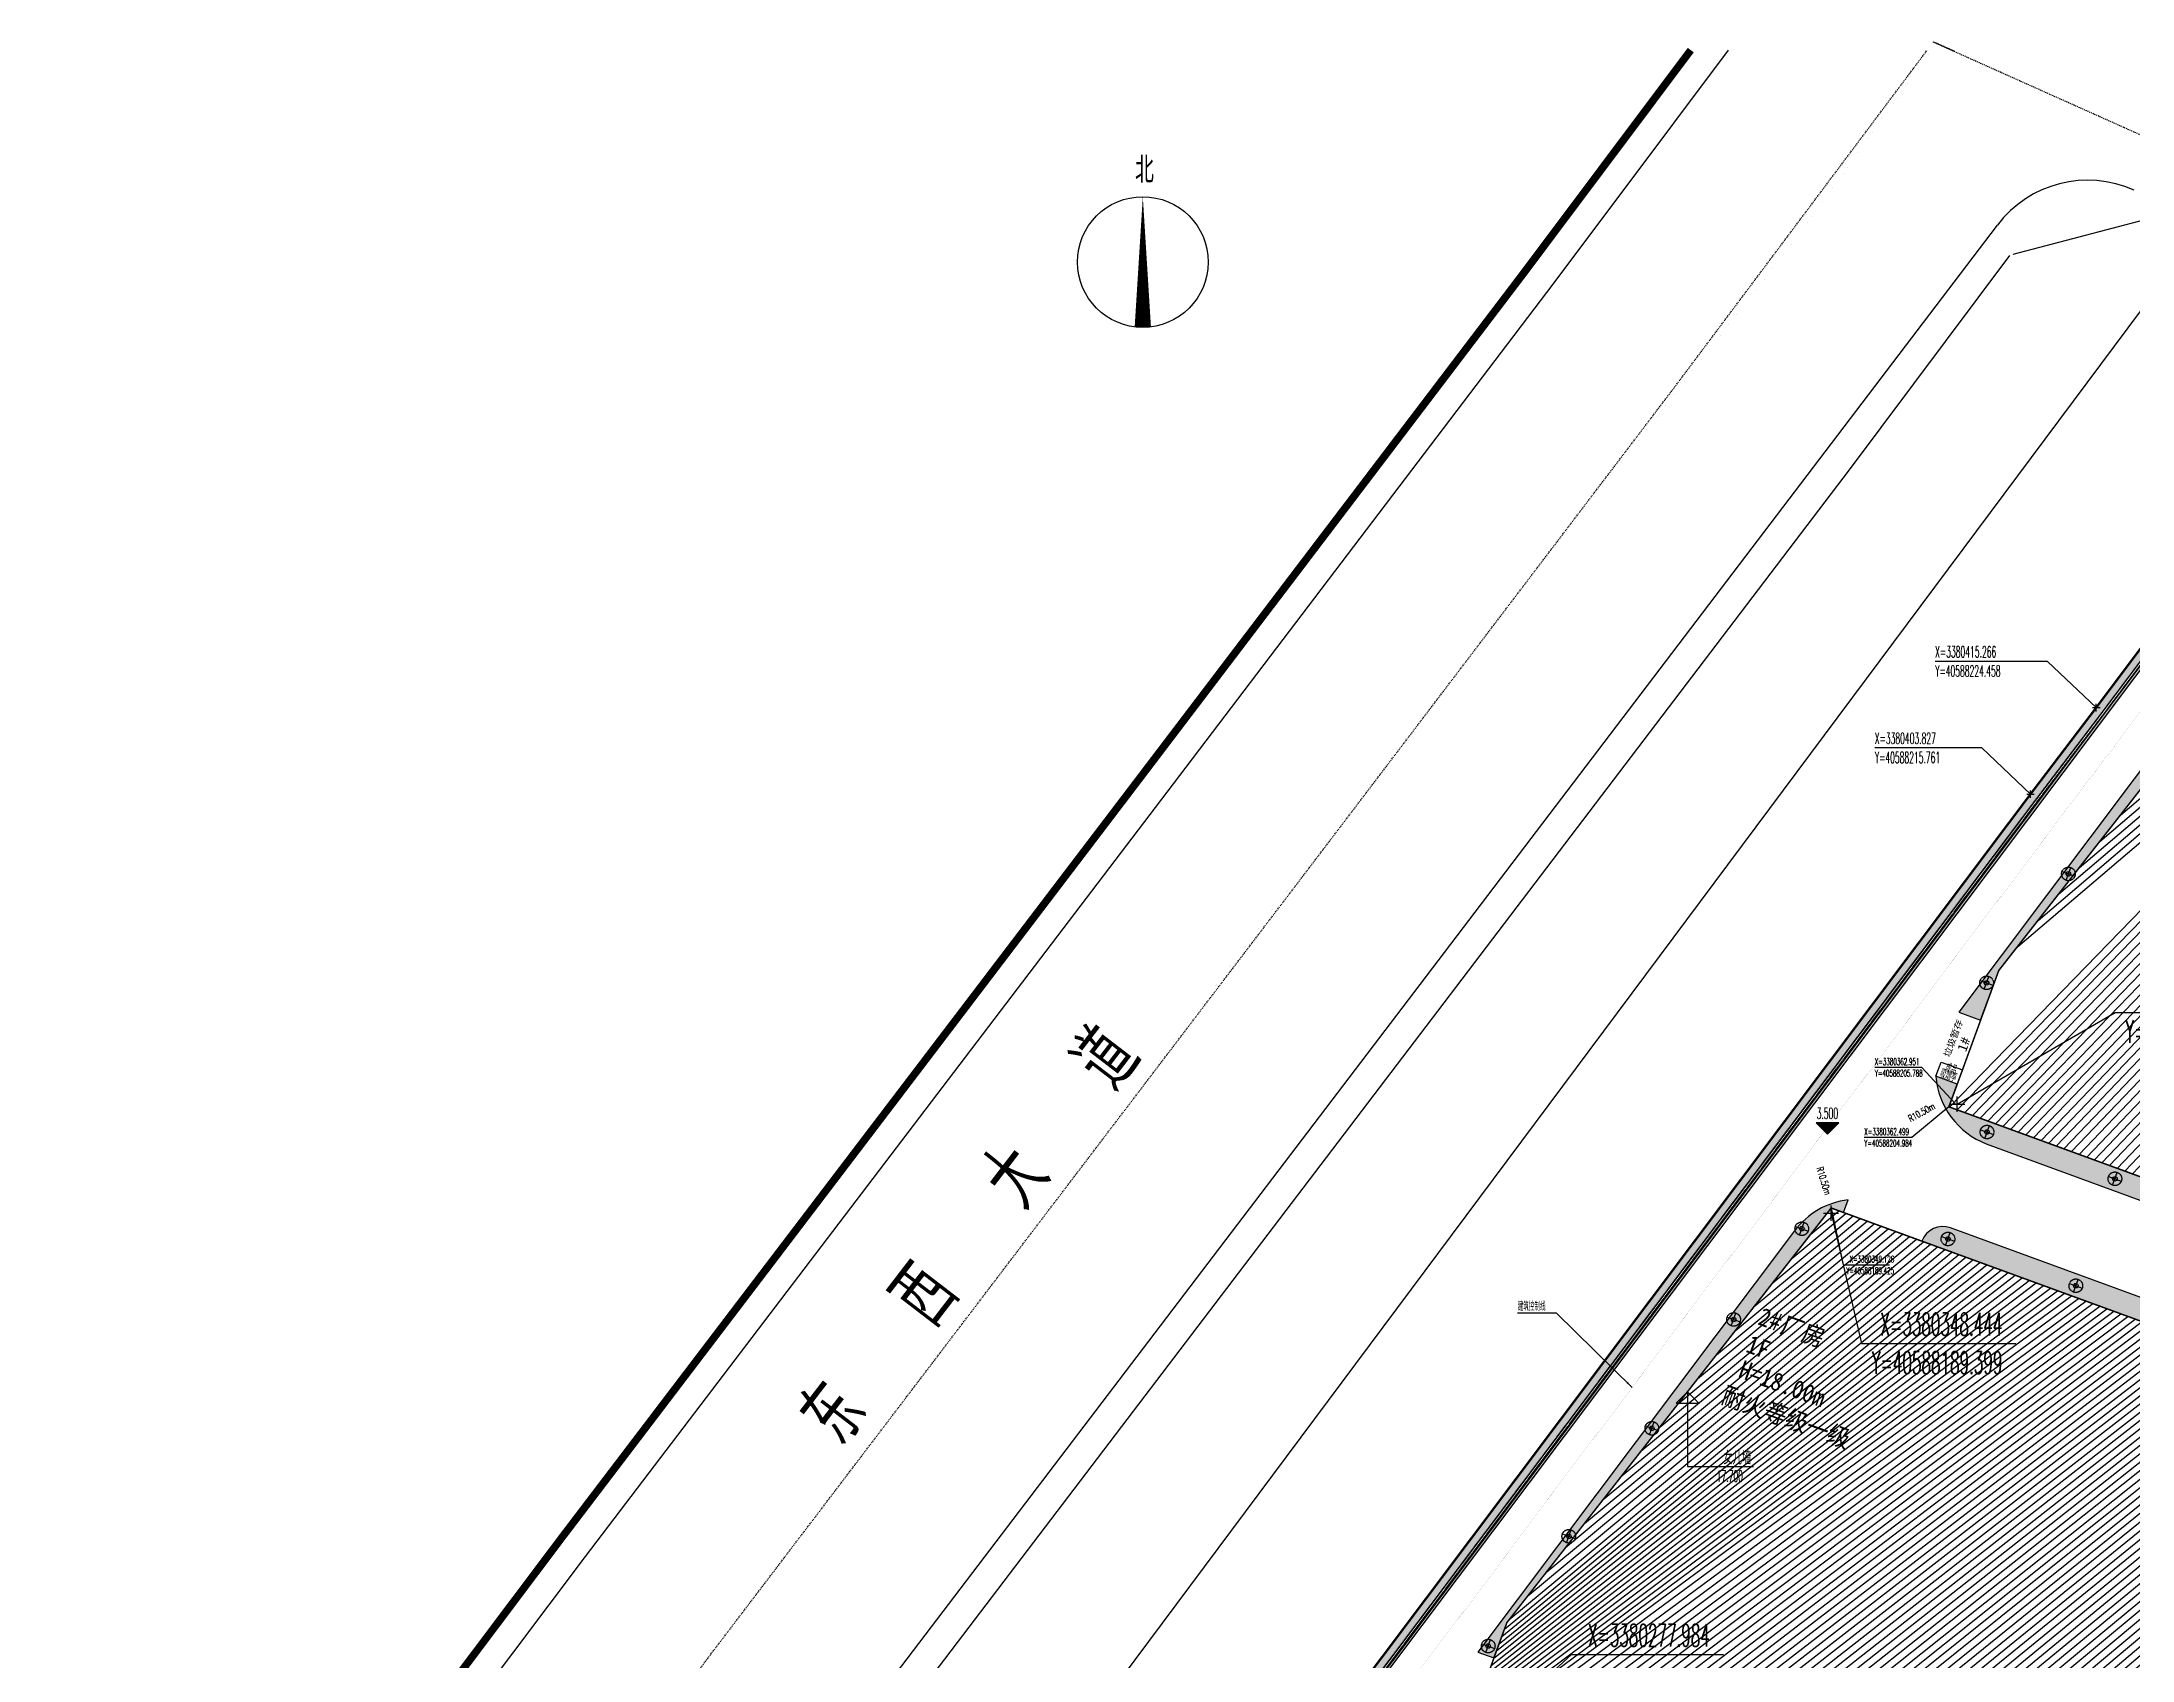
# Model space of a CAD drawing. Extents: x 40587130176 to 40589176181, y 3379490076 to 3381196839.
# Drawn here: x 40587952864 to 40588229206, y 3380289370 to 3380503252 of the extents above; entities that cross this region are included whole.
import ezdxf

# ---------------------------------------------------------------- set-up
doc = ezdxf.new("R2010")
doc.units = 0
doc.header["$LTSCALE"] = 10
for name, pattern in [('CENTER', [50.8, 31.75, -6.35, 6.35, -6.35]), ('DASH', [0.35, 0.25, -0.1]), ('DASHDOT', [25.4, 12.7, -6.35, 0, -6.35]), ('DOTE', [2.42, 2, -0.2, 0.02, -0.2]), ('PHANTOM2', [31.75, 15.875, -3.175, 3.175, -3.175, 3.175, -3.175])]:
    doc.linetypes.add(name, pattern=pattern)
for name, color, linetype in [('0-HX', 1, 'Continuous'), ('A-AXIS-DOTE', 14, 'DOTE'), ('A-CURTAIN', 84, 'Continuous'), ('A-HATCH-1', 252, 'Continuous'), ('A-LIN-V', 9, 'Continuous'), ('A-SFCE', 30, 'Continuous'), ('A-建筑提资施工单位', 211, 'Continuous'), ('AS-WALL', 40, 'Continuous'), ('DIM_SYMB', 3, 'Continuous'), ('JT-路缘石线', 5, 'Continuous'), ('JT-道路中心线', 1, 'DASHDOT'), ('JT-道路名称', 7, 'Continuous'), ('JT-道路红线', 7, 'Continuous'), ('PUB_TEXT', 7, 'Continuous'), ('YD-规划单元', 6, 'PHANTOM2'), ('建-尺寸', 3, 'Continuous'), ('建-引出', 3, 'Continuous'), ('建-文字', 7, 'Continuous'), ('建-标高', 3, 'Continuous'), ('建筑物控制线', 7, 'Continuous'), ('总-坐标', 3, 'Continuous'), ('高压线', 210, 'Continuous')]:
    doc.layers.add(name, color=color, linetype=linetype)
doc.styles.add('_TCH_DIM', font='SIMPLEX', dxfattribs={"width": 0.7, "bigfont": 'GBCBIG'})
doc.styles.add('A-DIM', font='SIMPLEX', dxfattribs={"bigfont": 'GBCBIG'})
doc.styles.add('A-STANDARD', font='SIMPLEX', dxfattribs={"width": 0.7, "bigfont": 'GBCBIG'})
doc.styles.get("Standard").update_dxf_attribs({"font": 'GBENOR', "width": 0.7, "bigfont": 'GBCBIG'})
doc.styles.add('黑体', font='simhei.ttf', dxfattribs={"width": 0.9})
pattern_1 = [(20, (440.1, 194.2), (956.276, 2050.7404), [240, -48, 64, -48, 240, -960]), (20, (348.5, 212), (956.276, 2050.7404), [160, -120, 240, -120, 160, -800]), (20, (655.9, 1004.9), (956.276, 2050.7404), [200, -80, 200, -1120]), (20, (-205.4, 1032), (956.276, 2050.7404), [80, -160, 80, -1280]), (110, (-55, 1086.7), (-2050.7404, 956.276), [144, -1456]), (110, (724.4, 348.8), (-2050.7404, 956.276), [160, -1440]), (110, (881.4, 1087), (-2050.7404, 956.276), [160, -1440]), (65, (925.3, 404.9), (-547.2322, 1503.5082), [160, -2102.7417]), (155, (534.4, 262.6), (-1503.5082, -547.2322), [160, -2102.7417]), (83.43495, (877.5, 396), (-547.23223, 1503.5082), [160, -3417.7088]), (95.963757, (799.57, 376.15), (-547.23223, 1503.50819), [160, -6436.969]), (95.963757, (956.55, 1114.36), (-547.23223, 1503.50819), [128, -6468.969]), (95.963757, (-24.93, 1097.67), (-547.23223, 1503.50819), [112, -6484.969]), (124.036243, (649.2, 321.43), (-547.23223, 1503.50819), [160, -6436.969]), (124.036243, (806.2, 1059.64), (-547.23223, 1503.50819), [128, -6468.969]), (124.036243, (-85.07, 1075.8), (-547.23223, 1503.50819), [112, -6484.969]), (136.56505, (576.8, 286.55), (-547.23223, 1503.5082), [160, -3417.7069])]

# ---------------------------------------------------------------- blocks, each defined once
blk = doc.blocks.new('GGRrrrr')
at = {"layer": 'A-CURTAIN'}
h = blk.add_hatch(dxfattribs=at)
h.set_pattern_fill('草坪或沼泽', color=256, scale=400, angle=20)
h.set_pattern_definition(pattern_1)
h.paths.add_polyline_path([(1393117, 618301), (1393293, 540880), (1330517, 532867), (1241738, 527103), (1161599, 521246), (1240383, 783372), (1244595, 797110), (1261186, 852563), (1335771, 847453), (1355485, 842595), (1380777, 840862), (1392640, 828900), (1392845, 738250), (1391845, 738248), (1391806, 755448), (1391306, 755447), (1391786, 764448), (1391641, 828487), (1380333, 839890), (1355330, 841603), (1335616, 846462), (1261915, 851511), (1245552, 796820), (1241340, 783081), (1162975, 522349), (1241669, 528100), (1330421, 533862), (1392291, 541761), (1392117, 618299)])
h.paths.add_polyline_path([(1393076, 636451), (1392076, 636448), (1392063, 641998), (1391564, 641997), (1392042, 650998), (1391887, 720048), (1392887, 720051)])
h = blk.add_hatch(dxfattribs=at)
h.set_pattern_fill('草坪或沼泽', color=256, scale=400, angle=20)
h.set_pattern_definition([(20, (440.1, 194.2), (956.276, 2050.7404), [240, -48, 64, -48, 240, -960]), (20, (348.5, 212), (956.276, 2050.7404), [160, -120, 240, -120, 160, -800]), (20, (655.9, 1004.9), (956.276, 2050.7404), [200, -80, 200, -1120]), (20, (-205.4, 1032), (956.276, 2050.7404), [80, -160, 80, -1280]), (110, (-55, 1086.7), (-2050.7404, 956.276), [144, -1456]), (110, (724.4, 348.8), (-2050.7404, 956.276), [160, -1440]), (110, (881.4, 1087), (-2050.7404, 956.276), [160, -1440]), (65, (925.3, 404.9), (-547.2322, 1503.5082), [160, -2102.7417]), (155, (534.4, 262.6), (-1503.5082, -547.2322), [160, -2102.7417]), (83.43495, (877.5, 396), (-547.23223, 1503.5082), [160, -3417.7088]), (95.963757, (799.57, 376.15), (-547.23223, 1503.50819), [160, -6436.969]), (95.963757, (956.55, 1114.36), (-547.23223, 1503.50819), [128, -6468.969]), (95.963757, (-24.93, 1097.67), (-547.23223, 1503.50819), [112, -6484.969]), (124.036243, (649.2, 321.43), (-547.23223, 1503.50819), [160, -6436.969]), (124.036243, (806.2, 1059.64), (-547.23223, 1503.50819), [128, -6468.969]), (124.036243, (-85.07, 1075.8), (-547.23223, 1503.50819), [112, -6484.969]), (136.56505, (576.8, 286.55), (-547.23223, 1503.5082), [160, -3417.7069])])
edge = h.paths.add_edge_path()
edge.add_line((1391003, 755446), (1391034, 755969))
edge.add_line((1391034, 755969), (1391485, 764440))
edge.add_line((1391485, 764440), (1391241, 828322))
edge.add_line((1391241, 828322), (1380155, 839501))
edge.add_line((1380155, 839501), (1355268, 841206))
edge.add_line((1355268, 841206), (1335554, 846065))
edge.add_line((1335554, 846065), (1262206, 851090))
edge.add_line((1262206, 851090), (1173161, 554852))
edge.add_line((1173161, 554852), (1173522, 554880))
edge.add_line((1173522, 554880), (1259299, 840247))
edge.add_line((1259299, 840247), (1260664, 840250))
edge.add_line((1260664, 840250), (1260651, 845748))
edge.add_line((1260651, 845748), (1335651, 845918))
edge.add_line((1335651, 845918), (1335664, 840421))
edge.add_line((1335664, 840421), (1342663, 840437))
edge.add_line((1342663, 840437), (1342657, 843434))
edge.add_line((1342657, 843434), (1345657, 843441))
edge.add_line((1345657, 843441), (1345664, 840444))
edge.add_line((1345664, 840444), (1365660, 840489))
edge.add_line((1365660, 840489), (1374552, 839873))
edge.add_arc((1367358, 824128), 17311, 5.58026, 65.44235, ccw=False)
edge.add_line((1384586, 825812), (1385553, 825812))
edge.add_line((1385553, 825812), (1390247, 825823))
edge.add_line((1390247, 825823), (1390405, 755445))
edge.add_line((1390405, 755445), (1391003, 755446))
h = blk.add_hatch(dxfattribs=at)
h.set_pattern_fill('草坪或沼泽', color=256, scale=400, angle=20)
h.set_pattern_definition(pattern_1)
edge = h.paths.add_edge_path()
edge.add_line((1244512, 753064), (1244496, 760027))
edge.add_line((1244496, 760027), (1267770, 832317))
edge.add_line((1267770, 832317), (1276682, 832337))
edge.add_line((1276682, 832337), (1276682, 832387))
edge.add_arc((1274782, 832382), 1900, 0.12997, 90.1303)
edge.add_line((1274778, 834282), (1273443, 834279))
edge.add_arc((1273671, 823776), 10505, 91.24521, 163.57604)
edge.add_line((1263594, 826747), (1241444, 753057))
edge.add_line((1241444, 753057), (1244512, 753064))
h = blk.add_hatch(dxfattribs=at)
h.set_pattern_fill('草坪或沼泽', color=256, scale=400, angle=20)
h.set_pattern_definition(pattern_1)
edge = h.paths.add_edge_path()
edge.add_arc((1251035, 748479), 10502, 204.90114, 269.02425)
edge.add_line((1250856, 737978), (1273896, 738030))
edge.add_arc((1273888, 741033), 3003, 270.15381, 358.16408)
edge.add_line((1276889, 740937), (1244539, 740864))
edge.add_line((1244539, 740864), (1244532, 744064))
edge.add_line((1244532, 744064), (1241509, 744057))
h = blk.add_hatch(dxfattribs=at)
h.set_pattern_fill('草坪或沼泽', color=256, scale=400, angle=20)
h.set_pattern_definition(pattern_1)
edge = h.paths.add_edge_path()
edge.add_line((1213241, 651743), (1213230, 656690))
edge.add_line((1213230, 656690), (1234555, 722941))
edge.add_line((1234555, 722941), (1236280, 722945))
edge.add_line((1236280, 722945), (1236276, 724737))
edge.add_arc((1241091, 715406), 10500, 117.29769, 163.27019)
edge.add_line((1231036, 718428), (1210990, 651738))
edge.add_line((1210990, 651738), (1213241, 651743))
h = blk.add_hatch(dxfattribs=at)
h.set_pattern_fill('草坪或沼泽', color=256, scale=400, angle=20)
h.set_pattern_definition(pattern_1)
edge = h.paths.add_edge_path()
edge.add_line((1286673, 726009), (1250273, 725927))
edge.add_arc((1250280, 722926), 3001, 90.13576, 179.16084)
edge.add_line((1247280, 722970), (1289680, 723066))
edge.add_arc((1286680, 723009), 3001, 1.09909, 90.12417)
for points in [[(1393293, 540880), (1330517, 532867), (1241738, 527103), (1161599, 521246), (1240383, 783372), (1244595, 797110), (1261186, 852563)], [(1261915, 851511), (1245552, 796820), (1241340, 783081), (1162975, 522349), (1241669, 528100), (1330421, 533862), (1392291, 541761)], [(1262206, 851090), (1173161, 554852), (1173522, 554880), (1259299, 840247)]]:
    blk.add_lwpolyline(points, dxfattribs=at)
for points in [[(1244512, 753064), (1244496, 760027), (1267770, 832317), (1276682, 832337), (1276682, 832387, 0.4142152), (1274778, 834282), (1273443, 834279, 0.3265163), (1263594, 826747), (1241444, 753057)], [(1213241, 651743), (1213230, 656690), (1234555, 722941), (1236280, 722945), (1236276, 724737, 0.2033274), (1231036, 718428), (1210990, 651738)], [(1286673, 726009), (1250273, 725927, 0.4092385), (1247280, 722970), (1289680, 723066, 0.4092385)]]:
    blk.add_lwpolyline(points, format="xyb", close=True, dxfattribs=at)
blk.add_lwpolyline([(1241509, 744057, 0.2873268), (1250856, 737978), (1273896, 738030, 0.4040784), (1276889, 740937), (1244539, 740864), (1244532, 744064), (1241509, 744057)], format="xyb", dxfattribs=at)
blk = doc.blocks.new('G$CD8C487B3')
at = {"layer": 'A-LIN-V'}
blk.add_lwpolyline([(-830, 1420), (1170, 1420), (1170, -1580), (-830, -1580)], close=True, dxfattribs=at)
at = {"layer": '建-文字', "style": 'A-STANDARD', "width": 0.7}
for s, p in [('成品', (131, -771)), ('吸烟亭', (1076, -1171))]:
    blk.add_text(s, height=1057.8, rotation=90, dxfattribs=at).set_placement(p)
blk = doc.blocks.new('G$C8544DC05')
at = {"layer": 'A-AXIS-DOTE'}
for points in [[(0, -1.95), (0, -1.05)], [(-0.45, -1.5), (0.45, -1.5)]]:
    blk.add_lwpolyline(points, dxfattribs=at)
at = {"layer": 'A-LIN-V', "linetype": 'DASH', "ltscale": 0.001}
blk.add_circle((0, -1.5), 0.45, dxfattribs=at)
at = {"layer": 'A-LIN-V'}
blk.add_circle((0, -1.5), 0.15, dxfattribs=at)
at = {"layer": '建-文字', "style": 'A-STANDARD', "width": 0.7}
blk.add_text('路灯', height=0.176, dxfattribs=at).set_placement((-0.12, -1.58))
blk = doc.blocks.new('00总图-C')
at = {"layer": 'A-HATCH-1'}
h = blk.add_hatch(dxfattribs=at)
h.set_pattern_fill('ANSI31', color=8, scale=600)
h.set_pattern_definition([(45, (0, 0), (-673.51920908, 673.51920908), [])])
h.paths.add_polyline_path([(40588309017.242508, 3380324808.789411), (40588308914.29071, 3380324527.007708), (40588204983.806824, 3380362499.063575), (40588211560.116997, 3380380498.591922), (40588258364.536217, 3380440305.243856), (40588340280.272667, 3380410376.499106), (40588340177.320923, 3380410094.717414), (40588342807.283524, 3380409133.833927), (40588342910.235336, 3380409415.615627), (40588355167.739143, 3380404937.212323), (40588323801.757271, 3380319087.720896), (40588311578.570618, 3380323660.051459), (40588311647.205101, 3380323847.90593)])
h = blk.add_hatch(dxfattribs=at)
h.set_pattern_fill('ANSI31', color=8, scale=600)
h.set_pattern_definition([(45, (0, 0), (-673.51920908, 673.51920908), [])])
h.paths.add_polyline_path([(40588140496.068047, 3380277785.006165), (40588146540.460449, 3380294328.662395), (40588189424.896797, 3380349126.363404), (40588317658.966476, 3380302274.746078), (40588288901.096779, 3380223563.724436)])
at = {"layer": '建-引出'}
blk.add_hatch(color=8, dxfattribs=at).paths.add_polyline_path([(40588163089.665314, 3380325427.393301), (40588162532.409851, 3380326144.23807), (40588162364.057709, 3380325973.189668)], flags=17)
at = {"layer": '建-标高'}
blk.add_hatch(color=8, dxfattribs=at).paths.add_polyline_path([(40588188913.04744, 3380358868.641962), (40588190413.04744, 3380360368.641962), (40588187413.04744, 3380360368.641962)], flags=17)
at = {"layer": '总-坐标'}
for points in [[(40588204983.806793, 3380362499.063608), (40588204469.197777, 3380362180.351192), (40588204570.680817, 3380362056.653201)], [(40588205787.630112, 3380362950.636289), (40588205440.643631, 3380363446.620574), (40588205322.813217, 3380363338.380127)], [(40588189424.896843, 3380349126.36341), (40588189467.959686, 3380348522.587276), (40588189624.649933, 3380348554.962736)]]:
    blk.add_hatch(color=8, dxfattribs=at).paths.add_polyline_path(points, flags=17)
at = {"color": 8, "linetype": 'DASH', "ltscale": 3, "const_width": 300}
blk.add_lwpolyline([(40588374373.70446, 3380393980.898591), (40588367371.557808, 3380409302.927993), (40588344233.506393, 3380419662.492842), (40588327409.831779, 3380431029.725266), (40588259176.227432, 3380461579.853973), (40588224457.898903, 3380415266.100388), (40588215760.938667, 3380403827.430825), (40588051310.197769, 3380185028.900704), (40588128542.398903, 3380162853.200386), (40588213851.098892, 3380137607.100389), (40588275532.998894, 3380123451.400389)], close=True, dxfattribs=at)
at = {"layer": '0-HX', "color": 8, "linetype": 'CENTER', "ltscale": 0.2}
blk.add_lwpolyline([(40588374373.70446, 3380393980.898591), (40588367371.557808, 3380409302.927993), (40588344233.506393, 3380419662.492842), (40588327409.831779, 3380431029.725266), (40588259176.227432, 3380461579.853973), (40588224457.898903, 3380415266.100388), (40588215760.938667, 3380403827.430825), (40588051310.197769, 3380185028.900704), (40588128542.398903, 3380162853.200386), (40588213851.098892, 3380137607.100389), (40588275532.998894, 3380123451.400389)], close=True, dxfattribs=at)
at = {"layer": 'A-SFCE', "color": 8, "linetype": 'DASH'}
for points in [[(40588297421.678452, 3380186275.2518), (40588274896.566856, 3380124623.454611), (40588214105.070518, 3380138574.811246), (40588128822.279419, 3380163813.243817), (40588052982.287788, 3380185589.19868), (40588216558.660599, 3380403224.398946), (40588225255.999512, 3380414663.566556), (40588259497.004593, 3380460340.577489), (40588326921.933212, 3380430152.515933), (40588343745.607918, 3380418785.283481), (40588361534.817352, 3380410820.547568), (40588366618.76474, 3380408544.319479), (40588373293.579613, 3380393938.554342), (40588351315.522774, 3380333784.059697), (40588347755.687973, 3380325498.369755)], [(40588297139.896751, 3380186378.203611), (40588274705.637253, 3380124975.070877), (40588214181.261993, 3380138865.124507), (40588128906.243561, 3380164101.256846), (40588053483.914787, 3380185757.288075), (40588216797.976189, 3380403043.488082), (40588225495.429771, 3380414482.806521), (40588259593.237717, 3380459968.794543), (40588326775.563667, 3380429889.353124), (40588343599.238373, 3380418522.120672), (40588361412.225388, 3380410546.738856), (40588366392.926826, 3380408316.736924), (40588372969.542137, 3380393925.851067), (40588351036.598648, 3380333894.832758), (40588347480.050858, 3380325616.793515)]]:
    blk.add_lwpolyline(points, dxfattribs=at)
at = {"layer": 'AS-WALL', "color": 8, "const_width": 200}
for points in [[(40588309017.242508, 3380324808.789411), (40588308914.29071, 3380324527.007708), (40588204983.806824, 3380362499.063575), (40588211560.116997, 3380380498.591922), (40588258364.536217, 3380440305.243856), (40588340280.272667, 3380410376.499106), (40588340177.320923, 3380410094.717414), (40588342807.283524, 3380409133.833927), (40588342910.235336, 3380409415.615627), (40588355167.739143, 3380404937.212323), (40588323801.757271, 3380319087.720896), (40588311578.570618, 3380323660.051459), (40588311647.205101, 3380323847.90593)], [(40588140496.068047, 3380277785.006165), (40588146540.460449, 3380294328.662395), (40588189424.896797, 3380349126.363404), (40588317658.966476, 3380302274.746078), (40588288901.096779, 3380223563.724436)]]:
    blk.add_lwpolyline(points, close=True, dxfattribs=at)
at = {"layer": 'DIM_SYMB', "color": 8}
blk.add_lwpolyline([(40588098413.581497, 3380465506.526237, 2160, 0, 0), (40588098413.581497, 3380482786.526237, 0, 0, 0)], format="xyseb", dxfattribs=at)
blk.add_circle((40588098413.581497, 3380474146.526237), 8640, dxfattribs=at)
at = {"layer": 'JT-路缘石线', "color": 8, "ltscale": 10}
for p, q in [((40588135068.899986, 3380378664.6), (40588211385.614517, 3380479039.945292)), ((40588058241.999992, 3380277739), (40588135061.599991, 3380378654.9)), ((40588135061.599991, 3380378654.9), (40588135063.999992, 3380378658.2)), ((40588135063.999992, 3380378658.2), (40588135066.499992, 3380378661.4)), ((40588135066.499992, 3380378661.4), (40588135068.899986, 3380378664.6))]:
    blk.add_line(p, q, dxfattribs=at)
for points in [[(40588161238.599991, 3380482661.1), (40588175853.526756, 3380502157.2)], [(40587953364.21122, 3380208139.30594), (40588024743.599998, 3380303080.9), (40588101635.599991, 3380404092), (40588151823.799988, 3380470101.9), (40588161238.599991, 3380482661.1)]]:
    blk.add_lwpolyline(points, dxfattribs=at)
blk.add_arc((40588223326.244743, 3380469961.324794), 15000, 65.8805777014, 142.7537875691, dxfattribs=at)
at = {"layer": 'JT-道路中心线', "color": 8, "flags": 128}
for points in [[(40588398291.299988, 3380415730), (40588202894.199989, 3380503214.8)], [(40588205730.099991, 3380501995.7), (40588202922.300003, 3380503252.2)], [(40587953364.21122, 3380173190.251926), (40588041492.800003, 3380290410), (40588118350.400002, 3380391375.9), (40588168585.5, 3380457447.5), (40588202101.377129, 3380502157.2)]]:
    blk.add_lwpolyline(points, dxfattribs=at)
at = {"layer": 'JT-道路红线', "color": 8, "const_width": 1000}
for points in [[(40588157708.300003, 3380484621.1), (40588170853.922539, 3380502157.2)], [(40587953364.21122, 3380214796.220332), (40588021553.300003, 3380305494.4), (40588098451.800003, 3380406514.1), (40588148631.099991, 3380472512.2), (40588157708.300003, 3380484621.1)]]:
    blk.add_lwpolyline(points, dxfattribs=at)
at = {"layer": 'JT-道路红线', "color": 8}
for points in [[(40588279663.927422, 3380120186.559477), (40588379774.601807, 3380394192.024467), (40588371135.524261, 3380413095.970189), (40588346673, 3380424048.539261), (40588329849.325447, 3380435415.771638), (40588230874.099991, 3380479729.8), (40588213435.800003, 3380475126.9)], [(40588191825.300003, 3380446703.7), (40588213039.921791, 3380475022.406571)], [(40587953364.21122, 3380131584.317257), (40588061432.300003, 3380275325.5), (40588138244.599991, 3380376231.9), (40588138247.599991, 3380376235.7), (40588138250.499992, 3380376239.6), (40588138253.399986, 3380376243.4), (40588191826.099991, 3380446704.8)]]:
    blk.add_lwpolyline(points, dxfattribs=at)
at = {"layer": 'YD-规划单元', "color": 8, "ltscale": 2, "const_width": 1, "flags": 128}
blk.add_lwpolyline([(40588202729.904282, 3380502157.2), (40588184977.999992, 3380477547.2), (40588119207.599991, 3380393357.8), (40588029278.699997, 3380274194.2), (40587961257.399986, 3380183824), (40587953364.21122, 3380173332.789425)], dxfattribs=at)
at = {"layer": '建-尺寸', "color": 8}
for points in [[(40588200299.755043, 3380360255.772153, 0, 0, 0), (40588203669.923103, 3380362111.201489, 198, 0, 0), (40588204195.531631, 3380362400.572662, 0, 0, 0)], [(40588187173.008919, 3380354054.313833, 0, 0, 0), (40588188509.128838, 3380349798.058485, 198, 0, 0), (40588188688.833794, 3380349225.60226, 0, 0, 0)]]:
    blk.add_lwpolyline(points, format="xyseb", dxfattribs=at)
at = {"layer": '建-引出', "color": 8}
for p, q in [((40588153113.591003, 3380335246.213505), (40588147960.978287, 3380335246.213505)), ((40588163089.665314, 3380325427.393301), (40588153113.591003, 3380335246.213505))]:
    blk.add_line(p, q, dxfattribs=at)
at = {"layer": '建-标高', "color": 8}
for p, q in [((40588188913.04744, 3380358868.641962), (40588187413.04744, 3380360368.641962)), ((40588190413.04744, 3380360368.641962), (40588187413.04744, 3380360368.641962)), ((40588188913.04744, 3380358868.641962), (40588190413.04744, 3380360368.641962)), ((40588170410.377281, 3380324826.112896), (40588168910.377281, 3380323326.112896)), ((40588168910.377281, 3380323326.112896), (40588171910.377281, 3380323326.112896)), ((40588170410.377281, 3380324826.112896), (40588171910.377281, 3380323326.112896)), ((40588170410.377281, 3380324826.112896), (40588170410.377281, 3380314978.780274)), ((40588170410.377281, 3380314978.780274), (40588179152.581512, 3380314978.780274))]:
    blk.add_line(p, q, dxfattribs=at)
at = {"layer": '建筑物控制线', "color": 8, "linetype": 'CENTER', "ltscale": 0.2, "const_width": 10}
blk.add_lwpolyline([(40588368973.080139, 3380393769.17734), (40588363607.592484, 3380405509.885407), (40588341794.013901, 3380415276.44603), (40588324970.339287, 3380426643.678454), (40588260780.113136, 3380455383.471544), (40588228448.403282, 3380412253.433139), (40588219749.531761, 3380400812.249756), (40588059670.64772, 3380187830.390625), (40588129941.801353, 3380167653.417532), (40588215120.956734, 3380142445.654731), (40588272350.83876, 3380129311.671485)], close=True, dxfattribs=at)
at = {"layer": '总-坐标', "color": 8}
for p, q in [((40588218021.671768, 3380421366.246808), (40588203171.671768, 3380421366.246808)), ((40588224457.899902, 3380415266.100388), (40588218021.671768, 3380421366.246808)), ((40588223957.899902, 3380415266.100388), (40588224957.899902, 3380415266.100388)), ((40588224457.899902, 3380414766.100388), (40588224457.899902, 3380415766.100388)), ((40588209324.710533, 3380409927.577245), (40588195189.710533, 3380409927.577245)), ((40588215760.938667, 3380403827.430825), (40588209324.710533, 3380409927.577245)), ((40588215260.938667, 3380403827.430825), (40588216260.938667, 3380403827.430825)), ((40588215760.938667, 3380403327.430825), (40588215760.938667, 3380404327.430825)), ((40588201414.176147, 3380367711.572681), (40588195177.176147, 3380367711.572681)), ((40588205787.630112, 3380362950.636289), (40588201414.176147, 3380367711.572681)), ((40588204983.806793, 3380362499.063608), (40588200054.587967, 3380358455.084391)), ((40588200054.587967, 3380358455.084391), (40588193794.487968, 3380358455.084391)), ((40588189424.896843, 3380349126.36341), (40588190980, 3380341600)), ((40588190980, 3380341600), (40588197124.599998, 3380341600))]:
    blk.add_line(p, q, dxfattribs=at)
at = {"layer": '高压线', "color": 8}
blk.add_lwpolyline([(40587953364.21122, 3380096223.224099), (40588256020.423882, 3380502157.2)], dxfattribs=at)
at = {"color": 8, "rotation": 339.7997433640027}
blk.add_blockref('GGRrrrr', (40586781172.12674, 3380096947.084455), dxfattribs=at)
at = {"layer": 'A-LIN-V', "color": 8, "xscale": 2000, "yscale": 2000, "zscale": 2000, "rotation": 339.9297142500761}
for p in [(40588221801.814774, 3380396098.14753), (40588210986.69976, 3380381709.496187), (40588211043.961319, 3380361988.349052), (40588227950.863342, 3380355811.241004), (40588186559.099243, 3380349210.514335), (40588205879.212646, 3380347852.300412), (40588222786.11467, 3380341675.192363), (40588177546.503403, 3380337219.971551), (40588166731.388397, 3380322831.32021), (40588155756.39949, 3380308562.836815), (40588145101.158386, 3380294054.017513)]:
    blk.add_blockref('G$C8544DC05', p, dxfattribs=at)
at = {"layer": 'A-LIN-V', "color": 8, "rotation": 249.9297116287758}
blk.add_blockref('G$CD8C487B3', (40588205149.704681, 3380367090.98887), dxfattribs=at)
at = {"layer": 'JT-道路名称', "color": 8}
blk.add_text('东   西   大   道', height=8400, rotation=52.4844210694, dxfattribs=at).set_placement((40588059032.308502, 3380317099.861443))
at = {"layer": 'PUB_TEXT', "color": 8, "style": '_TCH_DIM'}
blk.add_text('北', height=3472.340426, dxfattribs=at).set_placement((40588097379.538948, 3380484586.526237))
at = {"layer": 'PUB_TEXT', "color": 8, "style": '黑体', "width": 1.1}
for s, height, p in [('垃圾暂存', 840, (40588205050.421158, 3380368987.595857)), ('1#', 1260, (40588207221.713783, 3380369666.346372))]:
    blk.add_text(s, height=height, rotation=69.7996239883, dxfattribs=at).set_placement(p)
at = {"layer": '建-尺寸', "color": 8, "style": 'A-DIM', "width": 0.705882}
for rotation, p in [(28.834764387, (40588199906.846077, 3380360471.814072)), (287.4280700935, (40588187462.489937, 3380354396.735069))]:
    blk.add_text('R10.50m', height=892.5, rotation=rotation, dxfattribs=at).set_placement(p)
at = {"layer": '建-引出', "color": 8, "style": 'A-STANDARD', "width": 0.7}
blk.add_text('建筑控制线', height=1057.7777778, dxfattribs=at).set_placement((40588147960.978394, 3380335561.213505))
at = {"layer": '建-文字', "color": 8, "style": '黑体', "width": 0.9}
for s, p in [('2#', (40588179582.849693, 3380333780.010089)), ('厂房', (40588182508.541924, 3380332711.078773)), ('1F', (40588177990.519524, 3380330156.415587)), ('H=18.00m', (40588177015.722282, 3380326818.230539)), ('耐火等级一级', (40588174738.044189, 3380323409.979968))]:
    blk.add_text(s, height=2406.4377682, rotation=339.9297114346, dxfattribs=at).set_placement(p)
at = {"layer": '建-标高', "color": 8, "style": 'A-STANDARD'}
for s, height, width, p in [('3.500', 1487.5, 0.494118, (40588187493.04744, 3380360893.641962)), ('女儿墙', 1762.962963, 0.7, (40588175153.153664, 3380315223.29296)), ('17.700', 1487.5, 0.494118, (40588174280.098106, 3380312948.29296))]:
    blk.add_text(s, height=height, dxfattribs=dict(at, width=width)).set_placement(p)
at = {"layer": '总-坐标', "color": 8, "style": 'A-STANDARD', "width": 0.494118}
for s, height, p in [('X=3380415.266', 1487.5, (40588203171.671944, 3380421891.246808)), ('Y=40588224.458', 1487.5, (40588203171.671944, 3380419353.746808)), ('X=3380403.827', 1487.5, (40588195189.710701, 3380410452.577245)), ('Y=40588215.761', 1487.5, (40588195189.710701, 3380407915.077245)), ('Y=40588205.788', 892.5, (40588195177.176247, 3380366504.072681)), ('X=3380362.951', 892.5, (40588195177.176247, 3380368026.572681)), ('X=3380362.499', 892.5, (40588193794.488068, 3380358770.084391)), ('Y=40588204.984', 892.5, (40588193794.488068, 3380357247.584391)), ('X=3380349.126', 892.5, (40588191832.600098, 3380341915)), ('Y=40588189.425', 892.5, (40588191412.600098, 3380340392.5))]:
    blk.add_text(s, height=height, dxfattribs=at).set_placement(p)

msp = doc.modelspace()

# ---------------------------------------------------------------- linework, layer by layer
at = {"layer": '总-坐标'}
for p, q in [((40588206069.372864, 3380362847.698823), (40588226935.249733, 3380374987.351229)), ((40588226935.249733, 3380374987.351229), (40588247648.249733, 3380374987.351229)), ((40588205069.372864, 3380362847.698823), (40588207069.372864, 3380362847.698823)), ((40588206069.372864, 3380361847.698823), (40588206069.372864, 3380363847.698823)), ((40588188398.732323, 3380348443.897696), (40588190398.732323, 3380348443.897696)), ((40588189398.732323, 3380347443.897696), (40588189398.732323, 3380349443.897696)), ((40588189398.732323, 3380348443.897696), (40588193431.396149, 3380331229.259767)), ((40588193431.396149, 3380331229.259767), (40588213836.396149, 3380331229.259767)), ((40588141846.256737, 3380277983.72597), (40588155077.074142, 3380290123.378375)), ((40588155077.074142, 3380290123.378375), (40588175174.074142, 3380290123.378375))]:
    msp.add_line(p, q, dxfattribs=at)

# ---------------------------------------------------------------- block references
at = {"layer": 'A-建筑提资施工单位'}
msp.add_blockref('00总图-C', (0, 0), dxfattribs=at)

# ---------------------------------------------------------------- texts
at = {"layer": '总-坐标', "color": 7, "style": 'A-STANDARD', "width": 0.494118}
for s, p in [('Y=40588206.069', (40588228328.250076, 3380370962.351229)), ('X=3380348.444', (40588195916.396492, 3380332279.259767)), ('Y=40588189.399', (40588194796.396492, 3380327204.259767)), ('X=3380277.984', (40588157254.074493, 3380291173.378375))]:
    msp.add_text(s, height=2975, dxfattribs=at).set_placement(p)

doc.saveas('drawing.dxf')
